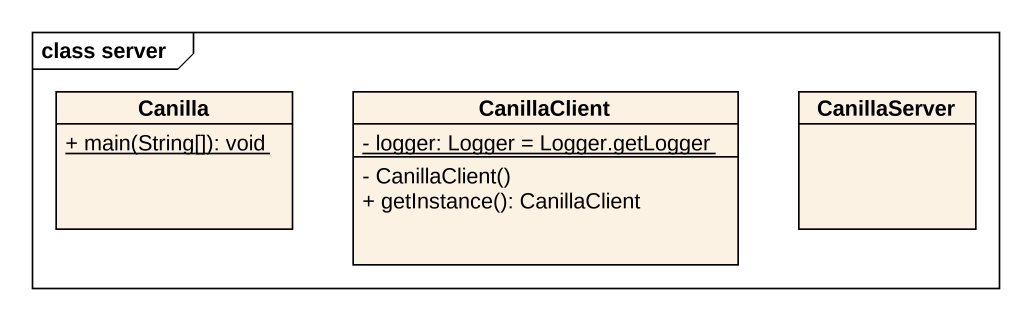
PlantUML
@startuml
mainframe class server
hide circle
hide empty members
skinparam classAttributeIconSize 0
class Canilla {
  {static} + main(String[]): void
}
class CanillaClient {
  {static} - logger: Logger = Logger.getLogger
  - CanillaClient()
  + getInstance(): CanillaClient
}
class CanillaServer
@enduml
